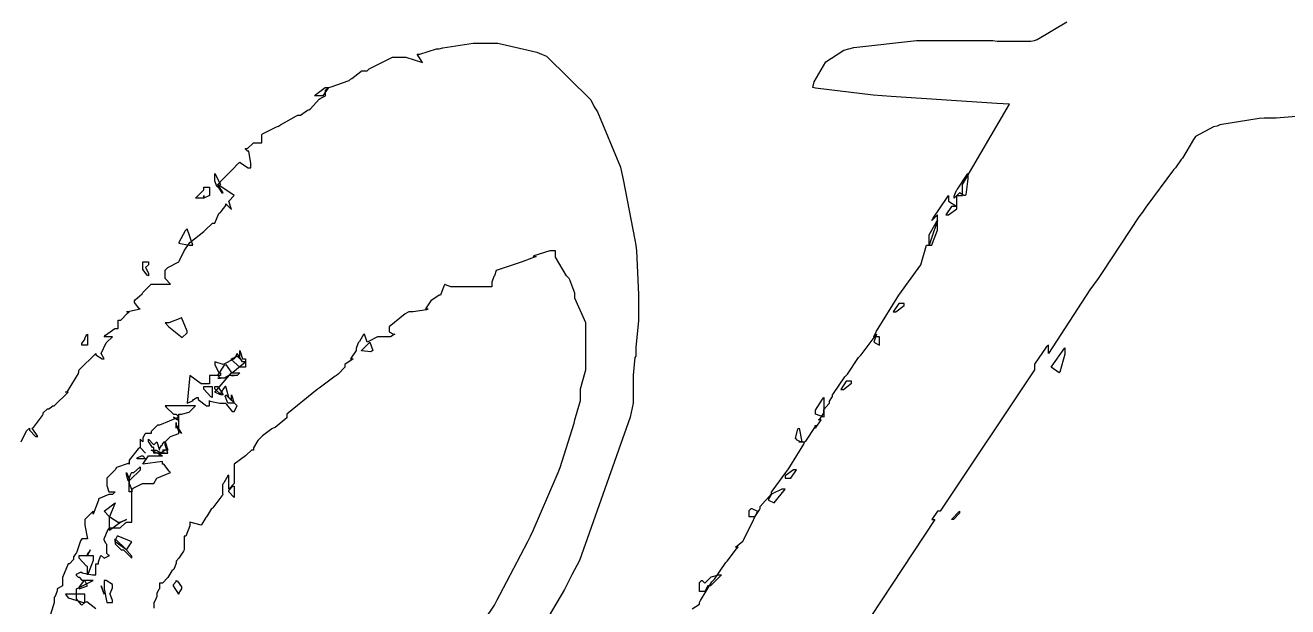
# Model space of a CAD drawing. Extents: x 103 to 248, y 22 to 332.
# Drawn here: x 165.51 to 181.59, y 137.07 to 144.48 of the extents above; entities that cross this region are included whole.
import ezdxf

# ---------------------------------------------------------------- set-up
doc = ezdxf.new("R2010")
doc.units = 0
doc.header["$MEASUREMENT"] = 0

msp = doc.modelspace()

# ---------------------------------------------------------------- linework, layer by layer
at = {"color": 7}
for points in [[(174.003, 137.047), (174.096, 137.105), (174.096, 137.124), (174.112, 137.152), (174.254, 137.39), (174.272, 137.407), (174.289, 137.425), (174.431, 137.637), (174.449, 137.654), (174.465, 137.672), (174.579, 137.822), (174.589, 137.83), (174.555, 137.83), (174.556, 137.829), (174.651, 137.906), (174.774, 138.148), (174.801, 138.219), (174.801, 138.219), (174.81, 138.228), (174.862, 138.307), (174.872, 138.325), (174.872, 138.351), (174.932, 138.421), (174.942, 138.429), (174.95, 138.439), (175.014, 138.512), (175.014, 138.535), (175.022, 138.545), (175.197, 138.783), (175.224, 138.818), (175.25, 138.854), (175.427, 139.145), (175.437, 139.171), (175.453, 139.18), (175.568, 139.357), (175.577, 139.383), (175.577, 139.347), (175.647, 139.453), (175.613, 139.453), (175.63, 139.463), (175.683, 139.536), (175.683, 139.56), (175.683, 139.586), (175.744, 139.656), (175.754, 139.664), (175.754, 139.692), (175.79, 139.751), (175.79, 139.77), (175.806, 139.788), (175.948, 140.001), (175.966, 140.017), (175.982, 140.035), (176.124, 140.247), (176.142, 140.265), (176.159, 140.283), (176.335, 140.52), (176.353, 140.546), (176.319, 140.442), (176.389, 140.406), (176.389, 140.406), (176.389, 140.442), (176.389, 140.442), (176.389, 140.442), (176.389, 140.495), (176.389, 140.512), (176.319, 140.512), (176.353, 140.582), (176.635, 141.041), (176.918, 141.428), (176.988, 141.676), (177.058, 141.676), (177.067, 141.702), (177.13, 141.868), (177.13, 141.923), (177.13, 141.958), (177.13, 142.037), (177.13, 142.063), (177.058, 141.993), (177.076, 142.021), (177.253, 142.284), (177.271, 142.31), (177.271, 142.24), (177.377, 142.169), (177.377, 142.205), (177.377, 142.205), (177.377, 142.24), (177.377, 142.24), (177.377, 142.24), (177.377, 142.294), (177.377, 142.31), (177.447, 142.31), (177.447, 142.328), (177.447, 142.369), (177.447, 142.382), (177.447, 142.399), (177.447, 142.44), (177.447, 142.452), (178.047, 143.474), (177.887, 143.484), (176.539, 143.572), (176.425, 143.581), (176.309, 143.59), (175.577, 143.678), (175.543, 143.687), (175.559, 143.758), (175.706, 144.013), (175.938, 144.163), (176, 144.18), (176.062, 144.198), (176.863, 144.286), (177.13, 144.286), (177.483, 144.286), (177.499, 144.286), (177.553, 144.286), (177.553, 144.286), (177.57, 144.286), (177.61, 144.286), (177.624, 144.286), (177.836, 144.286), (177.888, 144.278), (178.321, 144.278), (178.365, 144.286), (178.399, 144.296), (178.778, 144.525)], [(165.453, 139.171), (165.523, 139.311), (165.559, 139.347), (165.559, 139.321), (165.637, 139.241), (165.665, 139.241), (165.593, 139.347), (165.611, 139.357), (165.725, 139.507), (165.735, 139.524), (165.735, 139.542), (165.788, 139.594), (165.806, 139.594), (165.806, 139.594), (165.858, 139.63), (165.876, 139.63), (166.052, 139.806), (166.018, 139.806), (166.044, 139.816), (166.184, 140.045), (166.194, 140.089), (166.405, 140.299), (166.405, 140.283), (166.484, 140.229), (166.511, 140.229), (166.475, 140.299), (166.475, 140.299), (166.537, 140.433), (166.547, 140.442), (166.617, 140.512), (166.511, 140.512), (166.528, 140.53), (166.648, 140.618), (166.688, 140.618), (166.688, 140.722), (166.722, 140.722), (166.81, 140.812), (166.828, 140.829), (166.794, 140.829), (166.97, 140.865), (166.952, 140.874), (166.9, 140.947), (166.9, 140.971), (166.908, 140.98), (166.995, 141.059), (167.004, 141.075), (167.013, 141.085), (167.101, 141.173), (167.11, 141.181), (167.357, 141.181), (167.287, 141.252), (167.287, 141.358), (167.323, 141.394), (167.463, 141.464), (167.472, 141.482), (167.533, 141.604), (167.533, 141.604), (167.605, 141.71), (167.782, 141.853), (167.798, 141.87), (167.89, 141.957), (167.922, 141.957), (167.922, 141.957), (167.974, 142.083), (167.992, 142.099), (168.001, 142.109), (168.063, 142.182), (168.063, 142.205), (168.135, 142.133), (168.099, 142.24), (168.169, 142.31), (167.958, 142.452), (167.951, 142.438), (168.009, 142.346), (168.028, 142.346), (167.958, 142.452), (167.958, 142.452), (168.028, 142.522), (168.037, 142.532), (168.125, 142.62), (168.135, 142.628), (168.143, 142.638), (168.229, 142.726), (168.239, 142.735), (168.247, 142.726), (168.347, 142.663), (168.381, 142.663), (168.381, 142.717), (168.354, 142.875), (168.345, 142.875), (168.336, 142.875), (168.311, 142.903), (168.311, 142.911), (168.337, 142.911), (168.406, 142.973), (168.415, 142.981), (168.522, 142.981), (168.522, 143.087), (168.53, 143.097), (168.706, 143.184), (168.734, 143.192), (168.76, 143.21), (168.963, 143.326), (168.981, 143.334), (169.015, 143.334), (169.103, 143.396), (169.121, 143.404), (169.139, 143.414), (169.253, 143.536), (169.263, 143.545), (169.333, 143.581), (169.333, 143.651), (169.369, 143.687), (169.404, 143.696), (169.632, 143.775), (169.65, 143.793), (169.668, 143.802), (169.782, 143.889), (169.792, 143.897), (169.827, 143.897), (169.863, 143.897), (169.889, 143.925), (170.186, 144.074), (170.285, 144.074), (170.321, 144.074), (170.356, 144.074), (170.568, 144.004), (170.498, 144.11), (170.498, 144.11), (170.532, 144.11), (170.532, 144.11), (170.744, 144.18), (170.78, 144.18), (170.825, 144.19), (171.213, 144.25), (171.344, 144.25), (171.529, 144.25), (172.023, 144.137), (172.085, 144.11), (172.146, 144.084), (172.711, 143.528), (172.755, 143.44), (172.799, 143.378), (173.09, 142.673), (173.108, 142.592), (173.124, 142.514), (173.275, 141.746), (173.284, 141.676), (173.293, 141.606), (173.32, 141.05), (173.32, 140.865), (173.32, 140.716), (173.284, 140.378), (173.284, 140.265), (173.275, 140.247), (173.25, 140.022), (173.25, 139.947), (173.25, 139.92), (173.25, 139.861), (173.25, 139.84), (173.25, 139.824), (173.25, 139.784), (173.25, 139.77), (173.25, 139.664), (173.214, 139.488), (172.569, 137.663), (172.472, 137.477), (172.375, 137.293), (171.406, 135.644)], [(181.9, 143.334), (181.443, 143.298), (181.292, 143.298), (181.23, 143.29), (180.727, 143.21), (180.692, 143.192), (180.648, 143.184), (180.418, 143.061), (180.41, 143.051), (180.392, 143.025), (180.251, 142.787), (180.233, 142.769), (180.163, 142.663), (180.136, 142.637), (179.784, 142.161), (179.74, 142.099), (179.696, 142.039), (179.228, 141.332), (179.175, 141.252), (179.071, 141.111), (178.542, 140.299), (178.542, 140.406), (178.514, 140.379), (178.365, 140.162), (178.365, 140.089), (177.165, 138.289), (177.13, 138.289), (177.058, 138.183), (177.094, 138.183), (176, 136.525)], [(171.105, 136.533), (171.485, 137.09), (171.52, 137.16), (171.555, 137.222), (171.908, 137.902), (171.943, 137.972), (171.978, 138.042), (172.27, 138.722), (172.296, 138.782), (172.322, 138.844), (172.499, 139.409), (172.508, 139.453), (172.516, 139.481), (172.579, 139.699), (172.579, 139.77), (172.579, 139.85), (172.639, 140.062), (172.649, 140.089), (172.649, 140.239), (172.649, 140.576), (172.649, 140.688), (172.508, 141.005), (172.508, 141.067), (172.446, 141.235), (172.438, 141.252), (172.402, 141.288), (172.262, 141.526), (172.262, 141.604), (172.19, 141.604), (171.987, 141.544), (171.979, 141.534), (172.015, 141.534), (171.839, 141.464), (171.811, 141.456), (171.546, 141.368), (171.52, 141.358), (171.506, 141.354), (171.486, 141.288), (171.486, 141.288), (171.476, 141.279), (171.45, 141.206), (171.45, 141.181), (171.45, 141.147), (171.45, 141.147), (171.37, 141.147), (171.344, 141.147), (171.264, 141.147), (171.086, 141.147), (171.027, 141.147), (171.009, 141.147), (170.969, 141.147), (170.957, 141.147), (170.929, 141.147), (170.859, 141.173), (170.851, 141.181), (170.841, 141.155), (170.796, 141.041), (170.78, 141.041), (170.674, 140.971), (170.604, 140.865), (170.638, 140.865), (170.62, 140.856), (170.448, 140.829), (170.392, 140.829), (170.348, 140.802), (170.145, 140.637), (170.145, 140.582), (170.145, 140.574), (170.197, 140.546), (170.215, 140.546), (170.206, 140.538), (170.16, 140.512), (170.145, 140.512), (170.127, 140.512), (170.075, 140.512), (170.075, 140.512), (170.039, 140.512), (169.995, 140.512), (169.879, 140.451), (169.863, 140.442), (169.827, 140.546), (169.817, 140.538), (169.765, 140.451), (169.756, 140.442), (169.747, 140.433), (169.722, 140.36), (169.722, 140.335), (169.65, 140.229), (169.686, 140.229), (169.58, 140.159), (169.58, 140.124), (169.492, 140.035), (169.474, 140.017), (169.456, 140.009), (169.253, 139.858), (169.227, 139.84), (168.84, 139.524), (168.84, 139.48), (168.69, 139.357), (168.664, 139.347), (168.646, 139.339), (168.53, 139.251), (168.522, 139.241), (168.487, 139.207), (168.469, 139.189), (168.415, 139.096), (168.415, 139.065), (168.389, 139.065), (168.319, 139.004), (168.311, 138.994), (168.169, 138.888), (168.169, 138.872), (168.169, 138.818), (168.169, 138.818), (168.169, 138.818), (168.169, 138.792), (168.169, 138.782), (168.169, 138.642), (168.099, 138.571), (168.099, 138.748), (168.089, 138.739), (168.037, 138.651), (168.028, 138.642), (168.019, 138.625), (168.019, 138.511), (168.028, 138.501), (168.01, 138.483), (167.895, 138.334), (167.886, 138.325), (167.877, 138.316), (167.825, 138.228), (167.816, 138.219), (167.807, 138.21), (167.754, 138.122), (167.746, 138.113), (167.605, 138.148), (167.605, 138.104), (167.551, 137.972), (167.533, 137.972), (167.533, 137.946), (167.533, 137.886), (167.533, 137.866), (167.533, 137.849), (167.533, 137.809), (167.533, 137.796), (167.524, 137.778), (167.463, 137.69), (167.463, 137.69), (167.429, 137.654), (167.429, 137.627), (167.401, 137.547), (167.393, 137.547), (167.375, 137.531), (167.323, 137.443), (167.323, 137.443), (167.253, 137.371), (167.217, 137.371), (167.217, 137.301), (167.207, 137.293), (167.181, 137.247), (167.181, 137.231), (167.181, 137.204), (167.155, 137.142), (167.146, 137.124), (167.146, 137.124), (167.146, 137.09), (167.146, 137.09), (167.146, 137.054)], [(166.405, 137.046), (166.289, 137.134), (166.265, 137.124), (166.265, 137.231), (166.158, 137.231), (166.158, 137.301), (166.371, 137.407), (166.229, 137.407), (166.229, 137.416), (166.202, 137.443), (166.194, 137.443), (166.184, 137.443), (166.158, 137.469), (166.158, 137.477), (166.158, 137.487), (166.211, 137.513), (166.229, 137.513), (166.229, 137.505), (166.361, 137.477), (166.405, 137.477), (166.405, 137.619), (166.441, 137.619), (166.441, 137.645), (166.466, 137.716), (166.475, 137.724), (166.511, 137.69), (166.581, 137.724), (166.572, 137.724), (166.547, 137.752), (166.547, 137.76), (166.547, 137.866), (166.537, 137.875), (166.511, 137.921), (166.511, 137.936), (166.511, 137.936), (166.563, 138.06), (166.581, 138.077), (166.607, 138.077), (166.667, 138.077), (166.688, 138.077), (166.714, 138.077), (166.784, 138.14), (166.794, 138.148), (166.864, 138.148), (166.864, 138.166), (166.864, 138.206), (166.864, 138.219), (166.864, 138.237), (166.864, 138.277), (166.864, 138.289), (166.864, 138.289), (166.864, 138.395), (166.864, 138.429), (166.864, 138.429), (166.864, 138.537), (166.864, 138.571), (166.88, 138.581), (167, 138.642), (167.04, 138.642), (167.146, 138.642), (167.181, 138.712), (167.357, 138.782), (167.339, 138.8), (167.273, 138.888), (167.253, 138.888), (167.253, 138.924), (167.004, 138.888), (167.076, 138.994), (167.253, 138.994), (167.11, 139.065), (167.181, 139.065), (167.181, 139.057), (167.259, 139.03), (167.287, 139.03), (167.217, 139.03), (167.323, 139.03), (167.287, 139.135), (167.287, 139.171), (167.357, 139.241), (167.463, 139.277), (167.463, 139.305), (167.437, 139.375), (167.429, 139.383), (167.499, 139.277), (167.489, 139.287), (167.463, 139.332), (167.463, 139.347), (167.463, 139.365), (167.463, 139.405), (167.463, 139.417), (167.463, 139.445), (167.463, 139.504), (167.463, 139.524), (167.498, 139.524), (167.596, 139.551), (167.605, 139.56), (167.676, 139.63), (167.287, 139.63), (167.303, 139.613), (167.397, 139.524), (167.429, 139.524), (167.463, 139.488), (167.217, 139.383), (167.189, 139.383), (167.11, 139.305), (167.11, 139.277), (167.04, 139.277), (167.031, 139.269), (167.004, 139.223), (167.004, 139.207), (167.004, 139.171), (166.97, 139.207), (166.97, 139.101), (166.943, 139.084), (166.828, 138.938), (166.828, 138.888), (166.818, 138.898), (166.67, 138.846), (166.652, 138.818), (166.547, 138.712), (166.547, 138.642), (166.547, 138.616), (166.572, 138.535), (166.581, 138.535), (166.652, 138.535), (166.617, 138.501), (166.573, 138.501), (166.441, 138.447), (166.441, 138.429), (166.371, 138.253), (166.371, 138.289), (166.353, 138.272), (166.265, 138.183), (166.265, 138.183), (166.265, 138.183), (166.265, 138.13), (166.265, 138.113), (166.299, 137.936), (166.299, 137.936), (166.229, 137.936), (166.211, 137.91), (166.158, 137.76), (166.158, 137.76), (166.149, 137.752), (166.122, 137.706), (166.122, 137.69), (166.122, 137.673), (166.069, 137.619), (166.052, 137.619), (165.982, 137.443), (165.982, 137.337), (165.912, 137.301), (165.912, 137.275), (165.884, 137.195), (165.876, 137.195), (165.876, 137.124), (165.866, 137.098), (165.821, 136.948)]]:
    msp.add_lwpolyline(points, dxfattribs=at)
for points in [[(169.193, 143.581), (169.209, 143.599), (169.329, 143.687), (169.369, 143.687), (169.297, 143.581), (169.193, 143.581)], [(167.922, 142.592), (167.992, 142.452), (167.958, 142.416), (167.948, 142.426), (167.922, 142.499), (167.922, 142.522), (167.922, 142.592)], [(177.411, 142.346), (177.341, 142.276), (177.341, 142.303), (177.367, 142.364), (177.377, 142.382), (177.385, 142.391), (177.499, 142.566), (177.517, 142.592), (177.517, 142.522), (177.491, 142.32), (177.483, 142.31), (177.465, 142.31), (177.411, 142.346), (177.411, 142.346)], [(167.676, 142.276), (167.692, 142.294), (167.782, 142.382), (167.782, 142.382), (167.782, 142.416), (167.852, 142.416), (167.852, 142.31), (167.782, 142.276), (167.782, 142.31), (167.782, 142.276), (167.676, 142.276)], [(177.235, 142.063), (177.269, 142.063), (177.377, 142.143), (177.377, 142.169), (177.307, 142.169), (177.235, 142.063)], [(167.569, 141.887), (167.542, 141.861), (167.463, 141.71), (167.463, 141.71), (167.463, 141.702), (167.596, 141.676), (167.64, 141.676), (167.569, 141.887)], [(177.024, 141.676), (177.024, 141.746), (177.024, 141.809), (177.112, 141.967), (177.13, 141.993), (177.121, 141.967), (177.058, 141.781), (177.058, 141.781), (177.024, 141.676)], [(167.076, 141.288), (167.058, 141.297), (167.004, 141.37), (167.004, 141.394), (167.004, 141.464), (167.076, 141.464), (167.076, 141.428), (167.04, 141.394), (167.076, 141.323), (167.076, 141.288)], [(176.565, 140.829), (176.6, 140.829), (176.706, 140.909), (176.706, 140.935), (176.635, 140.935), (176.565, 140.829)], [(167.499, 140.758), (167.489, 140.75), (167.337, 140.688), (167.287, 140.688), (167.337, 140.638), (167.507, 140.503), (167.569, 140.563), (167.569, 140.582), (167.499, 140.758)], [(166.299, 140.406), (166.229, 140.406), (166.229, 140.424), (166.255, 140.468), (166.265, 140.476), (166.265, 140.494), (166.289, 140.538), (166.299, 140.546), (166.299, 140.406)], [(169.933, 140.335), (169.908, 140.32), (169.792, 140.333), (169.792, 140.335), (169.898, 140.442), (169.933, 140.335)], [(168.169, 140.229), (168.028, 140.159), (167.922, 140.193), (167.922, 140.159), (167.974, 140.053), (167.992, 140.053), (167.992, 140.017), (167.974, 140.017), (167.935, 140.017), (167.922, 140.017), (167.904, 140.017), (167.864, 140.017), (167.852, 140.017), (167.852, 139.912), (167.746, 139.912), (167.605, 140.017), (167.569, 139.664), (167.569, 139.664), (167.63, 139.692), (167.64, 139.7), (167.648, 139.71), (167.694, 139.736), (167.71, 139.736), (167.71, 139.71), (167.816, 139.63), (167.852, 139.63), (167.852, 139.7), (167.86, 139.692), (167.986, 139.664), (168.028, 139.664), (168.063, 139.664), (168.071, 139.648), (168.144, 139.56), (168.169, 139.56), (168.205, 139.63), (168.099, 139.736), (168.063, 139.876), (168.053, 139.876), (168.028, 139.85), (168.028, 139.84), (168.019, 139.832), (167.992, 139.787), (167.992, 139.77), (167.922, 139.806), (168.135, 140.053), (168.151, 140.062), (168.293, 140.177), (168.311, 140.193), (168.275, 140.193), (168.205, 140.299), (168.169, 140.229)], [(168.275, 140.123), (168.239, 140.123), (168.129, 140.22), (168.135, 140.229), (168.205, 140.265), (168.239, 140.229), (168.239, 140.335), (168.275, 140.229), (168.311, 140.229), (168.311, 140.123), (168.275, 140.123)], [(178.576, 140.123), (178.752, 140.37), (178.752, 140.291), (178.69, 140.062), (178.682, 140.053), (178.576, 140.123)], [(168.063, 140.159), (168.135, 140.053), (168.239, 140.053), (168.205, 140.017), (168.205, 140.017), (168.169, 140.017), (168.169, 140.017), (168.169, 140.017), (168.143, 140.017), (168.135, 140.017), (168.169, 140.017), (168.099, 140.017), (168.089, 140.009), (168.044, 139.983), (168.028, 139.983), (168.028, 139.983), (167.992, 139.983), (167.992, 139.983), (167.992, 139.983), (167.966, 139.983), (167.958, 139.983), (167.992, 139.983), (167.958, 140.017), (167.966, 140.027), (168.045, 140.151), (168.063, 140.159)], [(167.886, 139.876), (167.886, 139.736), (167.869, 139.746), (167.782, 139.845), (167.782, 139.876), (167.886, 139.876)], [(167.958, 139.876), (168.028, 139.77), (168.001, 139.77), (167.922, 139.85), (167.922, 139.876), (167.958, 139.876)], [(175.896, 139.84), (175.93, 139.84), (176.036, 139.92), (176.036, 139.947), (175.966, 139.947), (175.896, 139.84)], [(168.169, 139.664), (168.099, 139.664), (168.089, 139.664), (168.053, 139.754), (168.063, 139.77), (168.135, 139.7), (168.135, 139.77), (168.169, 139.664)], [(175.577, 139.524), (175.577, 139.577), (175.665, 139.718), (175.683, 139.736), (175.683, 139.488), (175.577, 139.524)], [(167.393, 139.488), (167.401, 139.48), (167.447, 139.453), (167.463, 139.453), (167.393, 139.488)], [(167.429, 139.347), (167.429, 139.347), (167.429, 139.383), (167.429, 139.383), (167.429, 139.417), (167.429, 139.347)], [(175.401, 139.171), (175.383, 139.171), (175.331, 139.198), (175.331, 139.207), (175.321, 139.216), (175.349, 139.339), (175.367, 139.347), (175.401, 139.171)], [(167.076, 139.207), (167.076, 139.207), (167.137, 139.145), (167.146, 139.135), (167.181, 139.171), (167.217, 139.065), (167.217, 139.083), (167.243, 139.127), (167.253, 139.135), (167.253, 139.145), (167.277, 139.171), (167.287, 139.171), (167.323, 139.065), (167.323, 139.065), (167.287, 139.065), (167.287, 139.065), (167.287, 139.065), (167.261, 139.065), (167.253, 139.065), (167.287, 139.065), (167.277, 139.057), (167.232, 139.03), (167.217, 139.03), (167.217, 138.994), (167.217, 139.03), (167.146, 139.03), (167.146, 139.101), (167.128, 139.101), (167.084, 139.163), (167.076, 139.171), (167.076, 139.207)], [(175.437, 139.171), (175.427, 139.163), (175.367, 139.169), (175.367, 139.171), (175.437, 139.171)], [(167.04, 138.958), (167.022, 138.958), (166.97, 138.958), (166.97, 138.958), (166.97, 138.958), (166.943, 138.958), (166.934, 138.958), (166.934, 138.968), (166.987, 138.994), (167.004, 138.994), (167.04, 138.958)], [(166.97, 139.101), (167.04, 139.03), (167.04, 139.03), (166.978, 139.092), (166.97, 139.101)], [(166.828, 138.678), (166.828, 138.704), (166.854, 138.774), (166.864, 138.782), (166.89, 138.782), (166.96, 138.846), (166.97, 138.854), (166.97, 138.81), (166.846, 138.695), (166.828, 138.678), (166.828, 138.643), (166.864, 138.563), (166.864, 138.535), (166.828, 138.535), (166.828, 138.678), (166.818, 138.678), (166.794, 138.756), (166.794, 138.782), (166.802, 138.774), (166.828, 138.702), (166.828, 138.678)], [(175.331, 138.818), (175.295, 138.818), (175.19, 138.739), (175.19, 138.712), (175.26, 138.712), (175.331, 138.818)], [(168.169, 138.465), (168.099, 138.535), (168.099, 138.553), (168.151, 138.606), (168.169, 138.606), (168.169, 138.465)], [(175.19, 138.571), (175.146, 138.571), (175.022, 138.511), (175.014, 138.501), (175.004, 138.493), (174.978, 138.446), (174.978, 138.429), (175.048, 138.395), (175.19, 138.571)], [(166.652, 138.395), (166.581, 138.219), (166.511, 138.289), (166.652, 138.395)], [(166.581, 138.042), (166.581, 138.06), (166.581, 138.1), (166.581, 138.113), (166.581, 138.14), (166.581, 138.199), (166.581, 138.219), (166.598, 138.21), (166.692, 138.148), (166.723, 138.148), (166.581, 138.042)], [(174.801, 138.219), (174.731, 138.219), (174.731, 138.289), (174.731, 138.298), (174.756, 138.325), (174.765, 138.325), (174.837, 138.289), (174.801, 138.219)], [(177.411, 138.289), (177.411, 138.263), (177.333, 138.183), (177.307, 138.183), (177.411, 138.289)], [(166.794, 138.183), (166.723, 138.148), (166.794, 138.183)], [(166.652, 137.9), (166.652, 137.874), (166.73, 137.796), (166.758, 137.796), (166.864, 137.69), (166.864, 137.717), (166.802, 137.787), (166.794, 137.796), (166.864, 137.9), (166.688, 137.972), (166.678, 137.972), (166.652, 137.918), (166.652, 137.9)], [(166.794, 137.796), (166.652, 137.9), (166.652, 137.936), (166.794, 137.796)], [(166.299, 137.724), (166.299, 137.742), (166.335, 137.783), (166.335, 137.796), (166.299, 137.724), (166.371, 137.724), (166.371, 137.663), (166.307, 137.495), (166.299, 137.477), (166.299, 137.583), (166.281, 137.593), (166.194, 137.692), (166.194, 137.724), (166.299, 137.724)], [(166.265, 137.407), (166.247, 137.399), (166.194, 137.326), (166.194, 137.301), (166.299, 137.337), (166.265, 137.407)], [(166.511, 137.301), (166.547, 137.124), (166.617, 137.124), (166.617, 137.152), (166.59, 137.231), (166.581, 137.231), (166.59, 137.24), (166.617, 137.313), (166.617, 137.337), (166.617, 137.355), (166.537, 137.407), (166.511, 137.407), (166.511, 137.301)], [(167.463, 137.231), (167.393, 137.337), (167.393, 137.355), (167.429, 137.395), (167.429, 137.407), (167.445, 137.399), (167.499, 137.326), (167.499, 137.301), (167.499, 137.301), (167.463, 137.249), (167.463, 137.231)], [(174.166, 137.267), (174.096, 137.267), (174.096, 137.371), (174.096, 137.381), (174.122, 137.407), (174.132, 137.407), (174.166, 137.371), (174.175, 137.381), (174.227, 137.434), (174.236, 137.443), (174.245, 137.452), (174.344, 137.477), (174.378, 137.477), (174.236, 137.337), (174.202, 137.337), (174.166, 137.267)], [(166.229, 137.09), (166.229, 137.09), (166.229, 137.09), (166.229, 137.09), (166.219, 137.1), (166.158, 137.171), (166.158, 137.195), (166.158, 137.231), (166.018, 137.231), (166.052, 137.186), (166.263, 137.123), (166.265, 137.124), (166.229, 137.09)], [(166.511, 137.231), (166.475, 137.337), (166.511, 137.231)]]:
    msp.add_lwpolyline(points, close=True, dxfattribs=at)

doc.saveas('drawing.dxf')
